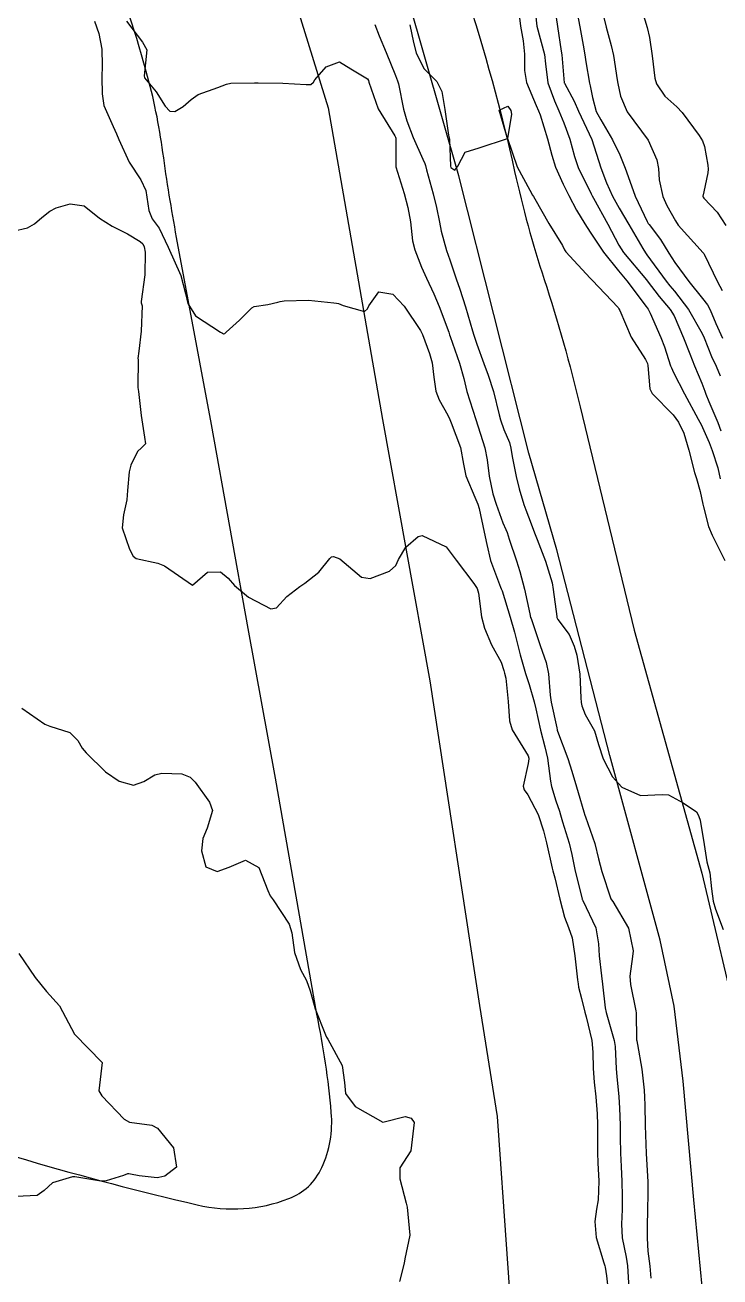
# Model space of a CAD drawing. Header units: metres. Extents: x 298520 to 308411, y 7433745 to 7450750.
# Drawn here: x 305189.5 to 305238.8, y 7436539.2 to 7436628.1 of the extents above; entities that cross this region are included whole.
import ezdxf

# ---------------------------------------------------------------- set-up
doc = ezdxf.new("R2010")
doc.units = ezdxf.units.M
doc.header["$LTSCALE"] = 10
for name, color, linetype in [('Curvas de Nivel 1m', 11, 'Continuous'), ('Curvas de Nivel 5m', 15, 'Continuous'), ('Vias Primárias', 230, 'Continuous')]:
    doc.layers.add(name, color=color, linetype=linetype)

msp = doc.modelspace()

# ---------------------------------------------------------------- linework, layer by layer
at = {"layer": 'Curvas de Nivel 1m', "flags": 128}
for points, elevation in [([(305225.609, 7436630.052), (305225.823, 7436628.05), (305226.356, 7436626.044), (305226.439, 7436625.39), (305226.593, 7436624.042), (305227.056, 7436622.741), (305227.379, 7436622.034), (305227.74, 7436621.178), (305228.156, 7436620.024), (305228.485, 7436618.793), (305228.755, 7436618.014), (305229.675, 7436616.138), (305229.75, 7436615.999), (305229.844, 7436615.825), (305230.857, 7436613.988), (305231.638, 7436612.491), (305231.976, 7436611.977), (305233.604, 7436610.024), (305233.654, 7436609.959), (305234.499, 7436608.854), (305235.279, 7436607.935), (305235.576, 7436607.469), (305236.226, 7436605.923), (305236.688, 7436604.772), (305237.021, 7436603.915), (305237.521, 7436602.689), (305237.743, 7436602.134), (305237.823, 7436601.905), (305238.025, 7436601.383), (305238.674, 7436599.892), (305238.891, 7436599.302)], 739), ([(305230.383, 7436629.449), (305230.732, 7436627.991), (305231.096, 7436626.695), (305231.26, 7436625.985), (305231.523, 7436624.235), (305231.566, 7436623.982), (305231.764, 7436623.088), (305232.238, 7436621.975), (305233.723, 7436619.96), (305234.326, 7436618.567), (305234.444, 7436617.949), (305234.491, 7436617.148), (305234.752, 7436615.944), (305235.044, 7436615.317), (305235.656, 7436614.218), (305235.856, 7436613.928), (305237.633, 7436611.948), (305237.65, 7436611.927), (305237.665, 7436611.91), (305237.688, 7436611.854), (305238.646, 7436609.894), (305238.983, 7436609.275)], 736), ([(305227.183, 7436628.683), (305227.274, 7436628.035), (305227.543, 7436626.286), (305227.577, 7436626.032), (305227.761, 7436624.042), (305227.773, 7436624.009), (305228.468, 7436622.728), (305228.776, 7436622.015), (305229.723, 7436620), (305230.36, 7436617.993), (305230.751, 7436616.926), (305231.191, 7436615.985), (305231.664, 7436615.132), (305232.339, 7436613.973), (305233.336, 7436612.263), (305233.522, 7436611.961), (305233.631, 7436611.803), (305234.992, 7436609.939), (305235.263, 7436609.598), (305235.596, 7436609.218), (305236.595, 7436607.92), (305237.558, 7436606.227), (305237.693, 7436605.908), (305238.228, 7436604.588), (305238.553, 7436603.895), (305238.842, 7436603.207)], 738), ([(305228.703, 7436628.888), (305228.857, 7436628.014), (305229.102, 7436626.712), (305229.223, 7436626.009), (305229.296, 7436625.515), (305229.559, 7436624.003), (305229.595, 7436623.826), (305229.763, 7436622.992), (305230.032, 7436621.997), (305230.347, 7436621.391), (305231.18, 7436619.985), (305231.712, 7436618.917), (305232.098, 7436617.976), (305232.296, 7436617.372), (305232.796, 7436615.969), (305233.655, 7436614.168), (305233.73, 7436614.035), (305233.786, 7436613.958), (305234.586, 7436612.89), (305235.194, 7436611.937), (305235.623, 7436611.27), (305236.616, 7436609.92), (305237.591, 7436608.711), (305237.939, 7436608.257), (305238.124, 7436607.902), (305238.536, 7436606.928), (305238.997, 7436605.888)], 737), ([(305194.401, 7436628.424), (305194.69, 7436627.541), (305194.912, 7436626.419), (305194.943, 7436625.257), (305194.908, 7436624.419), (305194.935, 7436623.244), (305195.061, 7436622.417), (305195.731, 7436620.922), (305195.966, 7436620.408), (305196.118, 7436620.007), (305196.867, 7436618.398), (305197.684, 7436617.129), (305198.046, 7436616.384), (305198.247, 7436614.969), (305198.499, 7436614.377), (305198.991, 7436613.714), (305199.633, 7436612.36), (305200.52, 7436610.351), (305200.865, 7436609.072), (305201.018, 7436608.346), (305201.57, 7436607.473), (305203.351, 7436606.313), (305203.479, 7436606.237), (305203.552, 7436606.2), (305203.642, 7436606.219), (305203.756, 7436606.308), (305204.694, 7436607.17), (305205.579, 7436608.042), (305205.734, 7436608.135), (305206.697, 7436608.279), (305207.41, 7436608.446), (305207.585, 7436608.504), (305207.866, 7436608.546), (305209.586, 7436608.592), (305211.4, 7436608.407), (305211.585, 7436608.381), (305211.719, 7436608.353), (305212.057, 7436608.213), (305213.577, 7436607.795), (305213.787, 7436607.981), (305213.884, 7436608.187), (305214.596, 7436609.177), (305215.591, 7436609.018), (305216.4, 7436608.162), (305217.557, 7436606.438), (305217.688, 7436606.148), (305218.192, 7436604.793), (305218.375, 7436604.137), (305218.496, 7436603.109), (305218.637, 7436602.133), (305218.874, 7436601.5), (305219.487, 7436600.414), (305219.622, 7436600.119), (305219.72, 7436599.878), (305220.402, 7436598.111), (305220.608, 7436596.946), (305220.766, 7436596.107), (305221.418, 7436594.596), (305221.628, 7436594.098), (305221.717, 7436593.79), (305222.075, 7436592.093), (305222.255, 7436591.216), (305222.527, 7436590.088), (305223.235, 7436588.19), (305223.286, 7436588.081), (305223.341, 7436587.933), (305223.912, 7436586.071), (305224.228, 7436584.991), (305224.462, 7436584.062), (305224.624, 7436583.397), (305225.017, 7436582.054), (305225.261, 7436581.281), (305225.618, 7436580.046), (305225.734, 7436579.549), (305226.078, 7436578.041), (305226.382, 7436576.862), (305226.563, 7436576.036), (305226.79, 7436574.421), (305226.851, 7436574.033), (305227.163, 7436573.002), (305227.415, 7436572.285), (305227.495, 7436572.025), (305227.644, 7436571.524), (305228.104, 7436570.015), (305228.299, 7436569.196), (305228.538, 7436568.008), (305229.031, 7436566.043), (305229.04, 7436566), (305229.049, 7436565.977), (305229.072, 7436565.927), (305230.004, 7436563.99), (305230.185, 7436562.845), (305230.24, 7436561.988), (305230.413, 7436560.585), (305230.479, 7436559.985), (305230.67, 7436558.299), (305230.735, 7436557.982), (305230.975, 7436557.142), (305231.303, 7436555.977), (305231.374, 7436555.559), (305231.437, 7436553.975), (305231.483, 7436553.419), (305231.638, 7436551.973), (305231.692, 7436551.181), (305231.73, 7436549.972), (305231.738, 7436549.107), (305231.751, 7436547.971), (305231.796, 7436547.028), (305231.859, 7436545.97), (305231.873, 7436544.923), (305231.865, 7436543.969), (305231.837, 7436542.935), (305231.88, 7436541.969), (305232.152, 7436540.586), (305232.258, 7436539.965), (305232.347, 7436538.364)], 744), ([(305196.668, 7436628.402), (305197.801, 7436626.912), (305198.103, 7436626.385), (305197.916, 7436624.53), (305197.942, 7436624.387), (305198.78, 7436623.392), (305199.408, 7436622.365), (305199.748, 7436622.024), (305200.107, 7436621.997), (305200.694, 7436622.351), (305201.258, 7436622.845), (305201.762, 7436623.203), (305203.147, 7436623.7), (305203.769, 7436623.936), (305204.073, 7436624.004), (305205.77, 7436624.041), (305206.025, 7436624.032), (305207.77, 7436624.002), (305209.434, 7436623.909), (305209.77, 7436623.912), (305209.942, 7436624.067), (305210.055, 7436624.237), (305210.847, 7436625.164), (305211.786, 7436625.526), (305212.598, 7436625.024), (305213.774, 7436624.318), (305213.851, 7436624.189), (305213.877, 7436624.084), (305214.546, 7436622.182), (305215.724, 7436620.257), (305215.773, 7436620.169), (305215.79, 7436620.101), (305215.786, 7436618.169), (305215.802, 7436618.068), (305216.392, 7436616.163), (305216.658, 7436615.165), (305216.831, 7436614.158), (305216.984, 7436612.812), (305217.139, 7436612.155), (305217.615, 7436610.944), (305217.983, 7436610.144), (305218.501, 7436609.046), (305218.876, 7436608.131), (305219.556, 7436606.305), (305219.62, 7436606.119), (305219.657, 7436606.014), (305220.318, 7436604.112), (305220.616, 7436603.015), (305220.842, 7436602.107), (305221.483, 7436600.1), (305222.128, 7436598.093), (305222.295, 7436597.247), (305222.432, 7436596.09), (305222.684, 7436594.824), (305222.914, 7436594.085), (305223.4, 7436592.772), (305223.61, 7436592.291), (305223.694, 7436592.075), (305223.843, 7436591.616), (305224.375, 7436590.065), (305224.609, 7436589.315), (305224.928, 7436588.056), (305225.317, 7436586.292), (305225.373, 7436586.049), (305225.402, 7436585.959), (305226.054, 7436584.042), (305226.468, 7436582.851), (305226.652, 7436582.036), (305226.762, 7436580.523), (305226.834, 7436580.034), (305227.225, 7436578.195), (305227.256, 7436578.062), (305227.268, 7436578.029), (305227.286, 7436577.965), (305228.017, 7436576.018), (305228.292, 7436575.121), (305228.63, 7436574.008), (305228.758, 7436573.595), (305229.155, 7436572.226), (305229.227, 7436571.999), (305229.278, 7436571.871), (305229.935, 7436569.992), (305230.2, 7436568.901), (305230.428, 7436567.987), (305231.074, 7436566.05), (305231.108, 7436565.98), (305231.199, 7436565.852), (305232.316, 7436563.967), (305232.646, 7436562.355), (305232.61, 7436561.964), (305232.428, 7436560.55), (305232.472, 7436559.965), (305232.847, 7436558.098), (305232.862, 7436557.961), (305232.903, 7436556.021), (305232.911, 7436555.961), (305232.959, 7436555.7), (305233.261, 7436553.955), (305233.432, 7436552.466), (305233.461, 7436551.952), (305233.474, 7436551.381), (305233.511, 7436549.951), (305233.546, 7436548.626), (305233.579, 7436547.949), (305233.66, 7436546.756), (305233.695, 7436545.947), (305233.693, 7436545.084), (305233.671, 7436543.947), (305233.647, 7436542.793), (305233.638, 7436541.947), (305233.703, 7436541.022), (305233.849, 7436539.944), (305233.916, 7436539.104)], 743), ([(305214.304, 7436628.185), (305214.617, 7436627.376), (305215.109, 7436626.177), (305215.777, 7436624.554), (305215.922, 7436624.169), (305215.988, 7436623.95), (305216.349, 7436622.164), (305216.571, 7436621.331), (305217.017, 7436620.157), (305217.708, 7436618.611), (305217.861, 7436618.304), (305217.914, 7436618.147), (305217.984, 7436617.861), (305218.454, 7436616.138), (305218.696, 7436615.168), (305218.898, 7436614.131), (305219.014, 7436613.497), (305219.387, 7436612.124), (305219.623, 7436611.445), (305220.084, 7436610.115), (305220.342, 7436609.366), (305220.753, 7436608.108), (305221.248, 7436606.412), (305221.338, 7436606.102), (305221.546, 7436605.454), (305222.039, 7436604.095), (305222.353, 7436603.263), (305222.737, 7436602.088), (305223.135, 7436600.437), (305223.229, 7436600.083), (305223.476, 7436599.388), (305223.864, 7436598.471), (305223.963, 7436598.073), (305224.056, 7436597.469), (305224.344, 7436596.066), (305224.555, 7436595.194), (305224.899, 7436594.058), (305225.036, 7436593.683), (305225.399, 7436592.701), (305225.655, 7436592.047), (305225.846, 7436591.585), (305226.418, 7436590.039), (305226.89, 7436588.492), (305226.983, 7436588.034), (305227.224, 7436586.121), (305227.242, 7436586.031), (305227.312, 7436585.89), (305228.106, 7436584.823), (305228.458, 7436584.013), (305228.642, 7436583.366), (305228.864, 7436582.006), (305228.931, 7436580.321), (305228.953, 7436580.004), (305229.003, 7436579.766), (305229.234, 7436579.152), (305229.903, 7436577.993), (305230.187, 7436577.012), (305230.527, 7436575.987), (305231.18, 7436574.726), (305231.84, 7436573.973), (305233.167, 7436573.383), (305234.703, 7436573.472), (305235.168, 7436573.44), (305236.206, 7436572.877), (305237.156, 7436572.233), (305237.267, 7436572.021), (305237.311, 7436571.908), (305237.407, 7436571.648), (305237.692, 7436569.901), (305237.885, 7436568.673), (305238.104, 7436567.895), (305238.213, 7436566.767), (305238.347, 7436565.891), (305238.497, 7436565.319), (305239.053, 7436563.88)], 742), ([(305216.787, 7436628.16), (305217.054, 7436626.908), (305217.234, 7436626.156), (305217.782, 7436625.057), (305218.234, 7436624.599), (305218.718, 7436624.136), (305219.057, 7436623.422), (305219.289, 7436622.127), (305219.529, 7436620.32), (305219.592, 7436620.122), (305219.611, 7436620.011), (305219.675, 7436618.12), (305219.701, 7436618.022), (305219.987, 7436617.829), (305220.201, 7436618.115), (305220.72, 7436619.103), (305221.716, 7436619.417), (305223.723, 7436620.07), (305223.128, 7436622.079), (305223.756, 7436622.365), (305223.966, 7436622.068), (305224.018, 7436621.798), (305223.723, 7436620.07), (305224.425, 7436618.063), (305225.327, 7436616.405), (305225.51, 7436616.052), (305225.568, 7436615.947), (305225.67, 7436615.786), (305226.654, 7436614.04), (305227.637, 7436612.472), (305227.782, 7436612.175), (305227.871, 7436612.026), (305229.605, 7436610.154), (305229.749, 7436609.999), (305231.584, 7436608.064), (305231.646, 7436607.979), (305231.71, 7436607.85), (305232.508, 7436605.97), (305233.537, 7436604.361), (305233.667, 7436604.091), (305233.691, 7436603.958), (305233.843, 7436602.282), (305234.002, 7436601.953), (305235.491, 7436600.446), (305235.867, 7436599.926), (305236.256, 7436599.141), (305236.611, 7436597.919), (305237.014, 7436596.34), (305237.146, 7436595.913), (305237.424, 7436594.986), (305237.612, 7436594.104), (305237.641, 7436593.907), (305237.995, 7436592.497), (305238.262, 7436591.897), (305239.16, 7436590.089)], 741), ([(305189.234, 7436579.598), (305190.871, 7436578.464), (305191.221, 7436578.314), (305192.648, 7436577.869), (305193.212, 7436577.299), (305193.527, 7436576.756), (305193.807, 7436576.431), (305195.183, 7436575.081), (305196.149, 7436574.4), (305197.17, 7436574.117), (305197.888, 7436574.379), (305198.677, 7436574.871), (305199.182, 7436574.987), (305200.586, 7436574.942), (305201.178, 7436574.692), (305201.553, 7436574.336), (305202.57, 7436572.915), (305202.772, 7436572.324), (305202.387, 7436571.075), (305202.095, 7436570.33), (305201.982, 7436569.464), (305202.312, 7436568.328), (305203.1, 7436567.986), (305203.97, 7436568.307), (305205.108, 7436568.793), (305206.076, 7436568.28), (305206.707, 7436566.653), (305206.875, 7436566.272), (305207.079, 7436565.977), (305208.222, 7436564.252), (305208.42, 7436563.623), (305208.602, 7436562.246), (305209.015, 7436561.027), (305209.446, 7436560.236), (305209.704, 7436559.524), (305210.07, 7436558.229), (305210.81, 7436556.376), (305210.883, 7436556.221), (305210.961, 7436556.079), (305211.977, 7436554.21), (305212.141, 7436552.988), (305212.218, 7436552.207), (305212.899, 7436551.298), (305214.883, 7436550.17), (305216.452, 7436550.592), (305216.888, 7436550.456), (305217.108, 7436550.147), (305216.863, 7436548.15), (305216.078, 7436546.931), (305216.091, 7436546.158), (305216.543, 7436544.427), (305216.593, 7436544.152), (305216.793, 7436542.15), (305216.448, 7436540.473), (305216.39, 7436540.154), (305216.049, 7436538.858)], 746), ([(305189.028, 7436562.175), (305190.174, 7436560.468), (305190.993, 7436559.467), (305191.902, 7436558.451), (305192.963, 7436556.44), (305194.933, 7436554.41), (305194.713, 7436552.413), (305194.908, 7436552.059), (305196.49, 7436550.394), (305196.881, 7436550.186), (305198.471, 7436549.959), (305198.877, 7436549.762), (305200.007, 7436548.349), (305200.211, 7436546.985), (305199.396, 7436546.354), (305198.955, 7436546.245), (305198.841, 7436546.235), (305197.555, 7436546.379), (305196.951, 7436546.495), (305196.844, 7436546.518), (305196.734, 7436546.501), (305196.444, 7436546.394), (305195.23, 7436546.014), (305194.837, 7436545.986), (305192.988, 7436546.29), (305192.841, 7436546.296), (305191.414, 7436545.875), (305190.826, 7436545.332), (305190.312, 7436544.974), (305188.819, 7436544.907)], 747)]:
    msp.add_lwpolyline(points, dxfattribs=dict(at, elevation=elevation))
at = {"layer": 'Curvas de Nivel 5m', "flags": 128}
for points, elevation in [([(305224.496, 7436629.403), (305224.658, 7436628.062), (305224.842, 7436627.025), (305224.932, 7436626.059), (305224.93, 7436624.91), (305225.081, 7436624.057), (305225.757, 7436622.42), (305225.923, 7436622.048), (305226.04, 7436621.755), (305226.578, 7436620.041), (305226.866, 7436618.883), (305227.127, 7436618.036), (305227.685, 7436616.823), (305228.09, 7436616.024), (305228.641, 7436614.994), (305229.226, 7436614.006), (305229.391, 7436613.744), (305229.646, 7436613.35), (305230.552, 7436611.991), (305231.613, 7436610.683), (305232.207, 7436609.974), (305233.585, 7436608.128), (305233.659, 7436608.034), (305233.713, 7436607.958), (305233.863, 7436607.672), (305234.625, 7436605.944), (305234.881, 7436605.275), (305235.313, 7436603.933), (305235.37, 7436603.772), (305235.528, 7436603.448), (305236.298, 7436601.922), (305237.262, 7436600.137), (305237.391, 7436599.911), (305237.481, 7436599.747), (305238.048, 7436598.481), (305238.265, 7436597.898), (305238.663, 7436596.674), (305238.846, 7436595.889)], 740), ([(305233.231, 7436629.353), (305233.657, 7436627.952), (305233.812, 7436627.254), (305234.002, 7436625.957), (305234.196, 7436624.372), (305234.317, 7436623.952), (305234.901, 7436623.08), (305235.757, 7436622.325), (305236.139, 7436621.926), (305237.343, 7436620.299), (305237.574, 7436619.911), (305237.719, 7436619.506), (305237.97, 7436618.171), (305237.99, 7436617.906), (305237.969, 7436617.635), (305237.679, 7436616.298), (305237.612, 7436615.973), (305237.621, 7436615.911), (305237.672, 7436615.836), (305238.62, 7436614.853), (305239.245, 7436613.886)], 735), ([(305188.627, 7436613.48), (305189.646, 7436613.74), (305190.123, 7436614.001), (305190.654, 7436614.47), (305191.219, 7436614.902), (305191.66, 7436615.144), (305192.663, 7436615.445), (305193.661, 7436615.288), (305194.759, 7436614.419), (305195.647, 7436613.836), (305196.748, 7436613.293), (305197.637, 7436612.761), (305197.833, 7436612.585), (305197.932, 7436612.386), (305198.001, 7436612.011), (305197.968, 7436610.385), (305197.699, 7436608.504), (305197.714, 7436608.388), (305197.786, 7436608.181), (305197.706, 7436606.388), (305197.539, 7436604.972), (305197.483, 7436604.441), (305197.484, 7436604.39), (305197.465, 7436602.439), (305197.466, 7436602.39), (305197.508, 7436602.088), (305197.713, 7436600.387), (305197.948, 7436598.863), (305198.026, 7436598.382), (305197.74, 7436598.105), (305197.454, 7436597.826), (305196.966, 7436596.869), (305196.865, 7436596.396), (305196.748, 7436595.069), (305196.682, 7436594.397), (305196.454, 7436593.347), (305196.347, 7436592.4), (305196.872, 7436590.893), (305197.14, 7436590.392), (305197.361, 7436590.243), (305198.891, 7436589.9), (305199.356, 7436589.713), (305201.343, 7436588.34), (305202.431, 7436589.25), (305203.353, 7436589.283), (305203.882, 7436588.845), (305204.346, 7436588.305), (305205.331, 7436587.491), (305206.93, 7436586.662), (305207.32, 7436586.723), (305208.062, 7436587.529), (305208.978, 7436588.245), (305209.345, 7436588.475), (305210.329, 7436589.254), (305211.113, 7436590.222), (305211.236, 7436590.351), (305211.365, 7436590.375), (305211.815, 7436590.215), (305213.35, 7436588.914), (305213.979, 7436588.82), (305215.354, 7436589.325), (305215.792, 7436589.732), (305215.989, 7436590.164), (305216.506, 7436591.029), (305217.388, 7436591.805), (305217.669, 7436591.865), (305219.377, 7436591.064), (305220.08, 7436590.113), (305221.346, 7436588.455), (305221.573, 7436588.098), (305221.674, 7436587.76), (305221.892, 7436586.094), (305222.103, 7436585.294), (305222.6, 7436584.087), (305223.281, 7436582.855), (305223.464, 7436582.266), (305223.515, 7436582.076), (305223.605, 7436581.738), (305223.768, 7436580.072), (305223.86, 7436578.701), (305224.067, 7436578.067), (305225.195, 7436576.206), (305225.243, 7436576.049), (305225.247, 7436575.995), (305225.189, 7436575.659), (305224.85, 7436574.055), (305224.904, 7436573.787), (305225.167, 7436573.432), (305225.908, 7436572.042), (305226.288, 7436570.886), (305226.489, 7436570.036), (305226.911, 7436568.226), (305226.96, 7436568.031), (305227.096, 7436567.536), (305227.453, 7436566.024), (305227.782, 7436564.741), (305228.069, 7436564.015), (305228.315, 7436563.28), (305228.518, 7436562.008), (305228.709, 7436560.303), (305228.742, 7436560.004), (305228.782, 7436559.785), (305228.993, 7436558.97), (305229.232, 7436557.998), (305229.321, 7436557.655), (305229.714, 7436555.992), (305229.788, 7436555.154), (305229.806, 7436553.991), (305229.893, 7436553.021), (305230.01, 7436551.989), (305230.103, 7436550.78), (305230.133, 7436549.987), (305230.125, 7436549.241), (305230.111, 7436547.991), (305230.145, 7436547.28), (305230.222, 7436545.989), (305230.161, 7436544.652), (305230.047, 7436543.991), (305229.935, 7436543.124), (305230.029, 7436541.991), (305230.571, 7436540.178), (305230.635, 7436539.982), (305230.661, 7436539.88), (305230.756, 7436539.254), (305230.9, 7436537.978)], 745)]:
    msp.add_lwpolyline(points, dxfattribs=dict(at, elevation=elevation))
at = {"layer": 'Vias Primárias'}
msp.add_lwpolyline([(305237.561, 7436538.514), (305236.965, 7436544.665), (305236.21, 7436553.091), (305235.574, 7436558.42), (305234.581, 7436563.102), (305231.003, 7436576.226), (305227.225, 7436590.855), (305225.235, 7436597.713), (305220.267, 7436617.416), (305216.687, 7436629.902), (305209.887, 7436646.679), (305207.498, 7436651.422), (305204.757, 7436655.786), (305201.896, 7436659.437), (305195.611, 7436666.497), (305191.399, 7436671.457), (305187.824, 7436675.861), (305183.133, 7436682.901), (305175.766, 7436693.495), (305164.643, 7436710.018), (305148.688, 7436733.031), (305135.275, 7436753.118), (305122.383, 7436771.03), (305100.648, 7436803.009)], dxfattribs=at)
for points in [[(305111.586, 7436780.152), (305120.094, 7436767.442), (305128.481, 7436755.048), (305137.636, 7436741.419), (305146.934, 7436728.01), (305155.615, 7436715.791), (305165.732, 7436701.567), (305171.457, 7436693.32), (305177.711, 7436684.551), (305182.814, 7436677.414), (305189.05, 7436668.292), (305193.503, 7436661.2), (305197.984, 7436653.702), (305202.306, 7436646.007), (305207.148, 7436634.67), (305210.994, 7436622.257), (305214.839, 7436600.102), (305218.21, 7436581.541), (305221.737, 7436558.468), (305223.006, 7436550.592), (305224.362, 7436531.07, 0.037802)], [(305191.632, 7436777.104), (305193.507, 7436768.073), (305196.515, 7436750.484), (305198.728, 7436738.774), (305203.327, 7436711.972), (305206.055, 7436697.542), (305206.793, 7436690.107), (305206.793, 7436680.901), (305206.79, 7436669.819, 0.064816), (305207.755, 7436662.393, 0.03903), (305210.94, 7436653.295, -0.007264), (305214.692, 7436644.424, 0.022304), (305217.19, 7436638.982, -0.039351), (305220.714, 7436630.557, -0.024799), (305224.235, 7436617.73, 0.024598), (305226.338, 7436610.061, -0.020646), (305228.896, 7436601.011), (305232.725, 7436585.148), (305237.524, 7436567.881), (305240.248, 7436556.374), (305241.115, 7436554.409), (305246.539, 7436545.107), (305258.083, 7436526.269)], [(305084.182, 7436645.406), (305103.298, 7436617.045), (305109.282, 7436608.1), (305119.184, 7436593.489), (305128.303, 7436580.295, 0.067371), (305137.41, 7436570.306, 0.041804), (305152.879, 7436559.416, 0.078426), (305167.456, 7436553.706), (305180.12, 7436550.249), (305189.56, 7436547.495, 0.01339), (305201.691, 7436544.306, 0.149936), (305208.193, 7436544.745, 0.196891), (305210.542, 7436546.949, 0.1297), (305211.215, 7436550.869, 0.029008), (305210.19, 7436557.854), (305207.242, 7436574.622), (305205.298, 7436585.259), (305202.704, 7436599.758), (305200.228, 7436613.05, -0.012145), (305199.256, 7436619.078, 0.033413), (305198.073, 7436624.845, 0.029326), (305194.944, 7436634.044, 0.027695)]]:
    msp.add_lwpolyline(points, format="xyb", dxfattribs=at)

doc.saveas('drawing.dxf')
